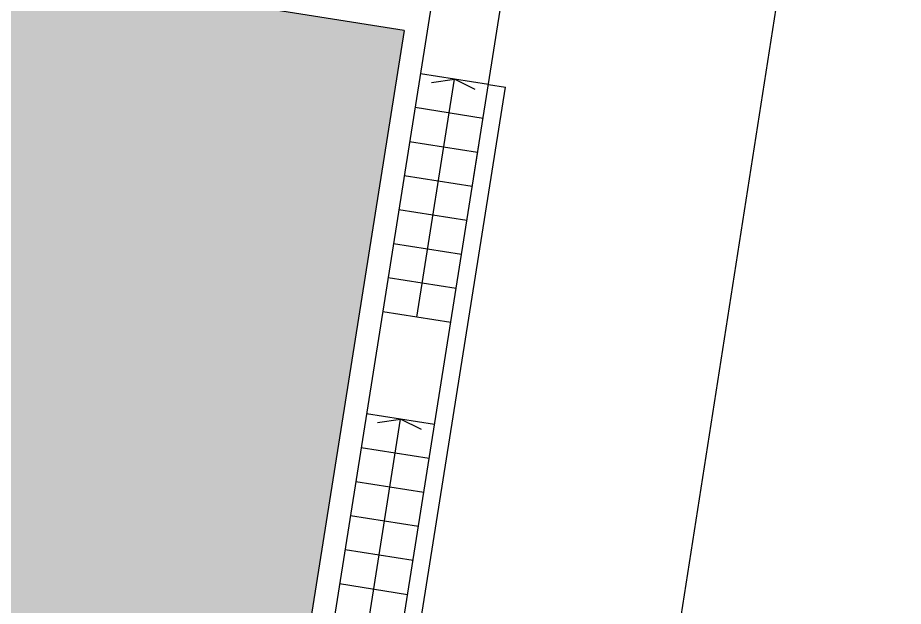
# Model space of a CAD drawing. Extents: x -640655 to -640254, y -1045449 to -1045159.
# Drawn here: x -640445.58 to -640430.14, y -1045401.33 to -1045391.08 of the extents above; entities that cross this region are included whole.
import ezdxf

# ---------------------------------------------------------------- set-up
doc = ezdxf.new("R2010")
doc.units = 0
doc.header["$MEASUREMENT"] = 0
for name, color, linetype in [('T_srafa', 8, 'CONTINUOUS'), ('T_tenka', 4, 'CONTINUOUS'), ('T_tlusta', 1, 'CONTINUOUS')]:
    doc.layers.add(name, color=color, linetype=linetype)

msp = doc.modelspace()

# ---------------------------------------------------------------- hatches: boundary and pattern name
at = {"layer": 'T_srafa', "linetype": 'Continuous'}
h = msp.add_hatch(dxfattribs=at)
h.set_pattern_fill('GRASS', color=256, scale=0.2, style=0)
h.set_pattern_definition([(80.999936149, (0, 0), (-0.117556870112, 0.161803529839), [0.0375, -0.2453427126]), (35.999936149, (0, 0), (-0.117556870143, 0.161803529882), [0.0375, -0.1625]), (125.999936149, (0, 0), (-0.161803529882, -0.117556870143), [0.0375, -0.1625])])
h.paths.add_polyline_path([(-640441.596, -1045387.523), (-640445.621, -1045386.885), (-640446.04, -1045401.909), (-640440.658, -1045402.762), (-640438.843, -1045391.3), (-640442.112, -1045390.782)])

# ---------------------------------------------------------------- linework, layer by layer
at = {"layer": 'T_tenka', "linetype": 'Continuous'}
for p, q in [((-640437.626, -1045393.844), (-640436.73, -1045388.192)), ((-640438.079, -1045389.035), (-640440.958, -1045407.215)), ((-640438.843, -1045391.3), (-640442.112, -1045390.782)), ((-640438.843, -1045391.3), (-640441.353, -1045407.152)), ((-640437.372, -1045392.241), (-640438.557, -1045392.054)), ((-640438.621, -1045396.296), (-640437.964, -1045392.148)), ((-640438.365, -1045392.206), (-640437.964, -1045392.148)), ((-640437.601, -1045392.327), (-640437.964, -1045392.148)), ((-640437.372, -1045392.241), (-640437.076, -1045392.288)), ((-640438.914, -1045403.894), (-640437.076, -1045392.288)), ((-640437.466, -1045392.834), (-640438.651, -1045392.646)), ((-640439.233, -1045403.992), (-640437.54, -1045393.301)), ((-640437.56, -1045393.427), (-640438.745, -1045393.239)), ((-640437.653, -1045394.019), (-640438.839, -1045393.832)), ((-640437.747, -1045394.612), (-640438.933, -1045394.424)), ((-640437.841, -1045395.205), (-640439.026, -1045395.017)), ((-640437.935, -1045395.797), (-640439.12, -1045395.609)), ((-640438.029, -1045396.39), (-640439.214, -1045396.202)), ((-640438.31, -1045398.168), (-640439.496, -1045397.98)), ((-640439.56, -1045402.222), (-640438.903, -1045398.074)), ((-640439.304, -1045398.132), (-640438.903, -1045398.074)), ((-640438.54, -1045398.253), (-640438.903, -1045398.074)), ((-640438.404, -1045398.76), (-640439.59, -1045398.572)), ((-640438.498, -1045399.353), (-640439.683, -1045399.165)), ((-640438.592, -1045399.945), (-640439.777, -1045399.758)), ((-640438.686, -1045400.538), (-640439.871, -1045400.35)), ((-640438.78, -1045401.131), (-640439.965, -1045400.943))]:
    msp.add_line(p, q, dxfattribs=at)
at = {"layer": 'T_tlusta', "color": 146, "linetype": 'Continuous'}
msp.add_line((-640435.384, -1045410.313), (-640430.14, -1045376.694), dxfattribs=at)

doc.saveas('drawing.dxf')
